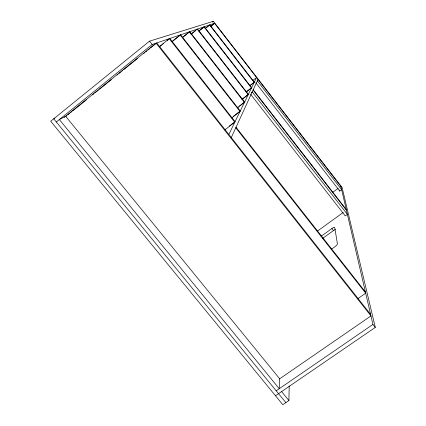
<?xml version="1.0" encoding="UTF-8"?>
<svg xmlns="http://www.w3.org/2000/svg" width="426" height="426" viewBox="0 0 426 426"><rect width="100%" height="100%" fill="white"/><g stroke="black" fill="none" stroke-linecap="round" stroke-linejoin="round"><path stroke-width="0.64" d="M275.489 395.765L375.29 327.408L342.137 187.642L213.346 21.3L149.521 41.168L50.71 121.25L282.811 404.7L288.913 400.541L289.19 385.94M231.291 137.571L258.007 79.358M228.847 134.467L256.574 77.505L252.9 80.354M56.328 121.99L152.141 44.49L214.805 23.185L211.184 26.082M64.156 117.448L156.065 43.154L370.966 315.927L279.445 378.964M65.844 116.394L66.877 115.558M67.91 114.722L69.459 113.47M70.492 112.634L71.525 111.804M72.558 110.968L86.499 99.695M92.698 94.684L93.731 93.853M94.764 93.017L98.379 90.094M99.412 89.258L111.292 79.657M116.969 75.067L118.002 74.231M119.035 73.4L120.585 72.143M121.618 71.312L122.651 70.476M123.684 69.64L137.63 58.367M143.828 53.362L144.861 52.526M145.894 51.69L146.927 50.854M147.96 50.023L149.51 48.766M150.543 47.936L155.703 43.761M159.452 46.578L169.255 38.67L234.817 122.209L224.795 129.909M159.468 46.823L161.534 45.156M162.572 44.32L163.605 43.484M167.226 40.566L168.259 39.735M171.891 41.631L180.182 34.953L240.04 111.474L231.611 117.97M172.386 41.444L179.612 35.63M182.658 37.232L189.378 31.828L244.449 102.416L237.612 107.693M183.031 37.115L189.256 32.11M191.018 34.149L197.233 29.16L248.22 94.668L241.941 99.524M191.375 34.016L195.502 30.704M198.851 30.991L204.011 26.854L251.478 87.969L246.223 92.037M199.118 30.912L203.266 27.589M212.308 22.131L213.346 21.3M204.975 28.67L209.613 24.953L254.178 82.426L249.977 85.685M206.243 27.77L209.352 25.278M210.423 26.588L214.571 23.265L340.885 186.391M249.588 85.823L253.779 82.575M246.382 91.734L251.622 87.676L204.304 26.758M242.075 99.215L248.379 94.338L197.568 29.043M251.377 92.607L252.229 91.952L347.387 214.395L345.262 215.923L250.515 94.114M237.303 107.693L238.347 106.883M239.396 106.074L244.114 102.432M233.443 116.277L239.737 111.426M229.3 126.107L234.556 122.07M332.307 192.643L338.201 188.345M255.85 82.83L339.772 191.082L341.657 189.708L257.325 80.849M317.455 231.084L343.191 212.505M321.113 236.292L331.913 228.517A3.328 0.831 -37.7 0 1 334.735 227.516L337.408 243.778A3.557 0.948 -37.8 0 1 334.703 246.894L331.455 249.215M322.706 238.32L333.51 230.557A3.328 0.836 -37.7 0 1 335.443 229.47M357.526 298.876L365.689 293.2L235.775 127.8M276.192 390.802L372.936 324.42L340.763 185.869M54.911 118.204L53.724 118.806L285.862 402.623M281.597 391.579L288.913 400.541M156.736 42.925L370.625 314.463M149.521 41.168L152.141 44.49M372.936 324.42L375.29 327.408M169.809 38.484L235.077 121.666M236.041 127.22L365.391 291.932M180.645 34.799L240.259 111.021M331.913 228.517L333.51 230.557M189.772 31.694L244.636 102.027M253.236 89.758L346.258 209.523M253.097 90.051L346.407 210.183M209.869 24.862L254.301 82.165M339.527 189.969L339.772 191.082M279.685 378.799L279.248 388.709L59.347 119.546L65.631 116.255L279.685 378.799"/></g></svg>
